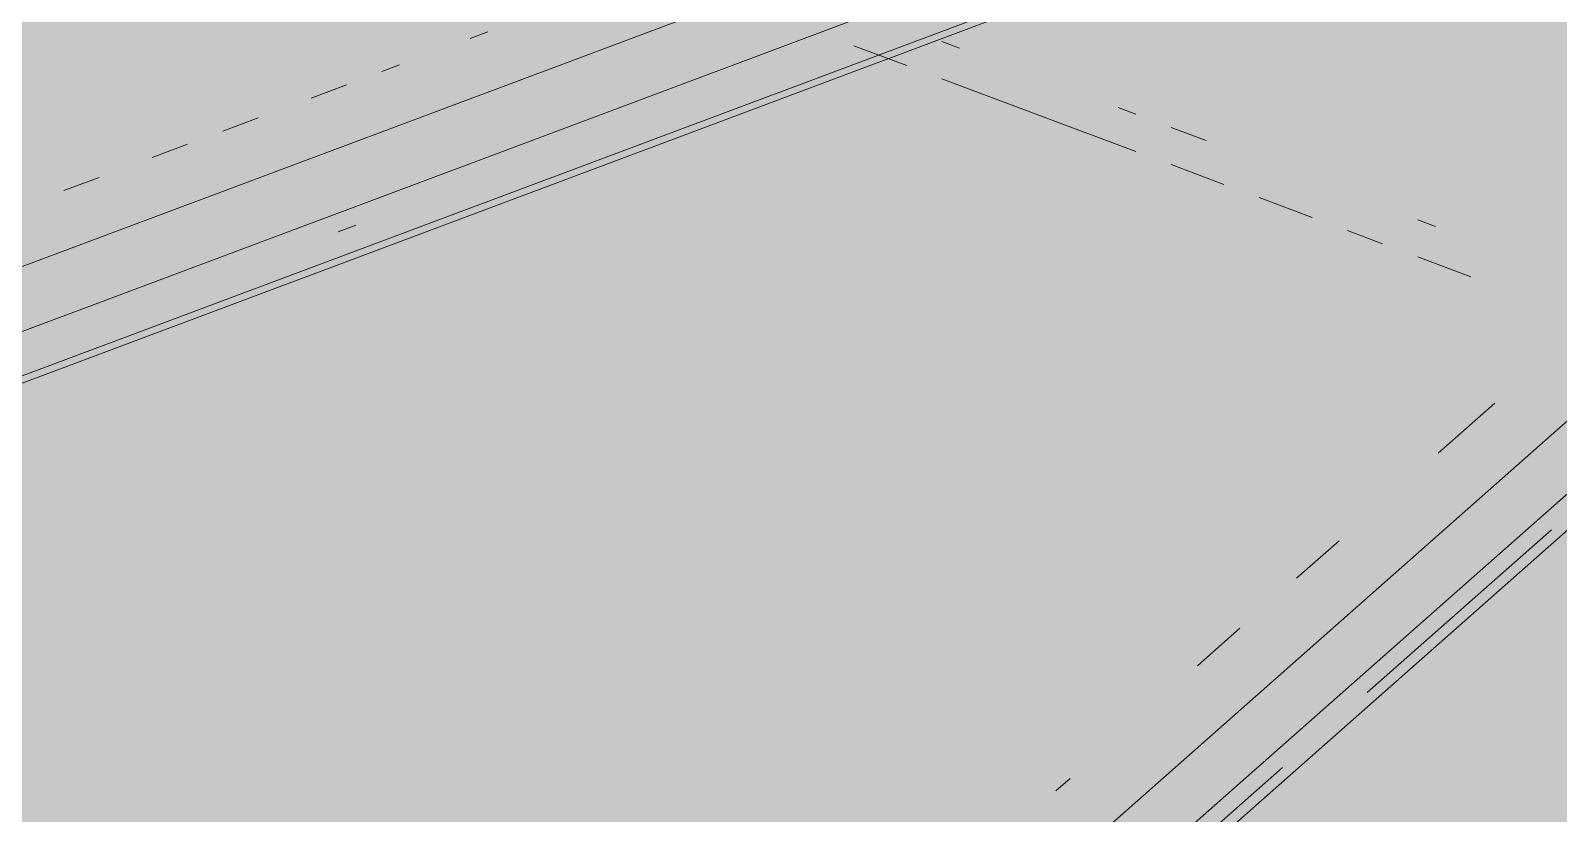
# Paper-space layout '03 3D Building and Roof' of a CAD drawing. Header units: millimetres. Extents: x 5 to 415, y 5 to 292.
# Drawn here: x 100.78 to 106.17, y 66.98 to 69.74 of the extents above; entities that cross this region are included whole.
import ezdxf

# ---------------------------------------------------------------- set-up
doc = ezdxf.new("R2010")
doc.units = ezdxf.units.MM
doc.layers.add('EXISTING', color=7, linetype='Continuous')
doc.layers.add('IMAGES', color=7, linetype='Continuous')

# ---------------------------------------------------------------- blocks, each defined once
blk = doc.blocks.new('SHEET_03')
at = {"layer": 'EXISTING', "color": 250, "lineweight": 9}
for p, q in [((111.2125, 72.5381), (96.2802, 59.342)), ((96.268, 59.2033), (111.2502, 72.4436)), ((85.5697, 63.2232), (109.993, 72.3723)), ((97.6663, 60.8244), (110.4012, 72.0786)), ((109.48, 71.9517), (85.6174, 63.0126)), ((85.4447, 62.7656), (109.1203, 71.6347)), ((85.5697, 62.8379), (109.1207, 71.6602)), ((102.3292, 69.7141), (102.3915, 69.7374)), ((103.9935, 69.7033), (104.0556, 69.68)), ((103.8691, 69.6187), (103.6826, 69.6886)), ((102.0177, 69.5974), (102.08, 69.6207)), ((101.7684, 69.504), (101.8931, 69.5507)), ((104.6774, 69.3159), (103.9935, 69.5722)), ((101.4569, 69.3874), (101.5815, 69.434)), ((104.6152, 69.4703), (104.6774, 69.4471)), ((104.8018, 69.4005), (104.9261, 69.3539)), ((101.2077, 69.294), (101.3323, 69.3407)), ((104.9883, 69.1995), (104.8018, 69.2694)), ((100.8962, 69.1773), (101.0208, 69.224)), ((105.2992, 69.083), (105.1127, 69.1529)), ((101.8632, 69.0318), (101.9255, 69.0552)), ((105.6723, 69.0744), (105.7344, 69.0511)), ((105.5479, 68.9899), (105.4236, 69.0364)), ((105.8588, 68.8734), (105.6723, 68.9433)), ((105.7438, 68.2515), (105.9436, 68.428)), ((105.4941, 67.4073), (106.1433, 67.9811)), ((105.2444, 67.8101), (105.3942, 67.9425)), ((104.8948, 67.5012), (105.0446, 67.6336)), ((104.3954, 67.0598), (104.4453, 67.104)), ((104.5452, 66.5688), (105.1945, 67.1425))]:
    blk.add_line(p, q, dxfattribs=at)
at = {"layer": 'IMAGES', "color": 7}
for points in [[(88.1265, 69.6571), (101.3214, 69.6571), (88.1265, 69.8286), (101.3214, 69.8286)], [(101.3214, 69.6571), (101.4928, 69.6571), (101.3214, 69.8286), (101.4928, 69.8286)], [(101.4928, 69.6571), (101.6641, 69.6571), (101.4928, 69.8286), (101.6641, 69.8286)], [(101.6641, 69.6571), (102.0069, 69.6571), (101.6641, 69.8286), (102.0069, 69.8286)], [(102.0069, 69.6571), (102.1782, 69.6571), (102.0069, 69.8286), (102.1782, 69.8286)], [(102.1782, 69.6571), (102.3496, 69.6571), (102.1782, 69.8286), (102.3496, 69.8286)], [(102.3496, 69.6571), (102.6923, 69.6571), (102.3496, 69.8286), (102.6923, 69.8286)], [(102.6923, 69.6571), (102.8637, 69.6571), (102.6923, 69.8286), (102.8637, 69.8286)], [(102.8637, 69.6571), (103.3778, 69.6571), (102.8637, 69.8286), (103.3778, 69.8286)], [(103.3778, 69.6571), (103.7205, 69.6571), (103.3778, 69.8286), (103.7205, 69.8286)], [(103.7205, 69.6571), (104.406, 69.6571), (103.7205, 69.8286), (104.406, 69.8286)], [(104.406, 69.6571), (104.5773, 69.6571), (104.406, 69.8286), (104.5773, 69.8286)], [(104.5773, 69.6571), (104.7487, 69.6571), (104.5773, 69.8286), (104.7487, 69.8286)], [(104.7487, 69.6571), (104.92, 69.6571), (104.7487, 69.8286), (104.92, 69.8286)], [(104.92, 69.6571), (105.2628, 69.6571), (104.92, 69.8286), (105.2628, 69.8286)], [(105.2628, 69.6571), (106.805, 69.6571), (105.2628, 69.8286), (106.805, 69.8286)], [(88.6405, 69.4857), (101.1501, 69.4857), (88.6405, 69.6571), (101.1501, 69.6571)], [(101.1501, 69.4857), (101.3214, 69.4857), (101.1501, 69.6571), (101.3214, 69.6571)], [(101.3214, 69.4857), (101.4928, 69.4857), (101.3214, 69.6571), (101.4928, 69.6571)], [(101.4928, 69.4857), (101.6641, 69.4857), (101.4928, 69.6571), (101.6641, 69.6571)], [(101.6641, 69.4857), (101.8355, 69.4857), (101.6641, 69.6571), (101.8355, 69.6571)], [(101.8355, 69.4857), (102.0069, 69.4857), (101.8355, 69.6571), (102.0069, 69.6571)], [(102.0069, 69.4857), (102.3496, 69.4857), (102.0069, 69.6571), (102.3496, 69.6571)], [(102.3496, 69.4857), (102.521, 69.4857), (102.3496, 69.6571), (102.521, 69.6571)], [(102.521, 69.4857), (103.035, 69.4857), (102.521, 69.6571), (103.035, 69.6571)], [(103.035, 69.4857), (103.2064, 69.4857), (103.035, 69.6571), (103.2064, 69.6571)], [(103.2064, 69.4857), (103.3778, 69.4857), (103.2064, 69.6571), (103.3778, 69.6571)], [(103.3778, 69.4857), (103.7205, 69.4857), (103.3778, 69.6571), (103.7205, 69.6571)], [(103.7205, 69.4857), (103.8919, 69.4857), (103.7205, 69.6571), (103.8919, 69.6571)], [(103.8919, 69.4857), (104.0632, 69.4857), (103.8919, 69.6571), (104.0632, 69.6571)], [(104.0632, 69.4857), (104.2346, 69.4857), (104.0632, 69.6571), (104.2346, 69.6571)], [(104.2346, 69.4857), (104.406, 69.4857), (104.2346, 69.6571), (104.406, 69.6571)], [(104.406, 69.4857), (104.5773, 69.4857), (104.406, 69.6571), (104.5773, 69.6571)], [(104.5773, 69.4857), (104.7487, 69.4857), (104.5773, 69.6571), (104.7487, 69.6571)], [(104.7487, 69.4857), (104.92, 69.4857), (104.7487, 69.6571), (104.92, 69.6571)], [(104.92, 69.4857), (105.0914, 69.4857), (104.92, 69.6571), (105.0914, 69.6571)], [(105.0914, 69.4857), (105.4341, 69.4857), (105.0914, 69.6571), (105.4341, 69.6571)], [(105.4341, 69.4857), (105.6055, 69.4857), (105.4341, 69.6571), (105.6055, 69.6571)], [(105.6055, 69.4857), (105.7769, 69.4857), (105.6055, 69.6571), (105.7769, 69.6571)], [(105.7769, 69.4857), (106.9764, 69.4857), (105.7769, 69.6571), (106.9764, 69.6571)], [(100.636, 69.3143), (100.8073, 69.3143), (100.636, 69.4857), (100.8073, 69.4857)], [(100.8073, 69.3143), (101.3214, 69.3143), (100.8073, 69.4857), (101.3214, 69.4857)], [(101.3214, 69.3143), (101.4928, 69.3143), (101.3214, 69.4857), (101.4928, 69.4857)], [(101.4928, 69.3143), (101.6641, 69.3143), (101.4928, 69.4857), (101.6641, 69.4857)], [(101.6641, 69.3143), (101.8355, 69.3143), (101.6641, 69.4857), (101.8355, 69.4857)], [(101.8355, 69.3143), (102.1782, 69.3143), (101.8355, 69.4857), (102.1782, 69.4857)], [(102.1782, 69.3143), (102.3496, 69.3143), (102.1782, 69.4857), (102.3496, 69.4857)], [(102.3496, 69.3143), (102.6923, 69.3143), (102.3496, 69.4857), (102.6923, 69.4857)], [(102.6923, 69.3143), (103.035, 69.3143), (102.6923, 69.4857), (103.035, 69.4857)], [(103.035, 69.3143), (103.3778, 69.3143), (103.035, 69.4857), (103.3778, 69.4857)], [(103.3778, 69.3143), (103.5491, 69.3143), (103.3778, 69.4857), (103.5491, 69.4857)], [(103.5491, 69.3143), (103.7205, 69.3143), (103.5491, 69.4857), (103.7205, 69.4857)], [(103.7205, 69.3143), (103.8919, 69.3143), (103.7205, 69.4857), (103.8919, 69.4857)], [(103.8919, 69.3143), (104.0632, 69.3143), (103.8919, 69.4857), (104.0632, 69.4857)], [(104.0632, 69.3143), (104.2346, 69.3143), (104.0632, 69.4857), (104.2346, 69.4857)], [(104.2346, 69.3143), (104.406, 69.3143), (104.2346, 69.4857), (104.406, 69.4857)], [(104.406, 69.3143), (104.5773, 69.3143), (104.406, 69.4857), (104.5773, 69.4857)], [(104.5773, 69.3143), (104.92, 69.3143), (104.5773, 69.4857), (104.92, 69.4857)], [(104.92, 69.3143), (105.0914, 69.3143), (104.92, 69.4857), (105.0914, 69.4857)], [(105.0914, 69.3143), (105.2628, 69.3143), (105.0914, 69.4857), (105.2628, 69.4857)], [(105.2628, 69.3143), (105.6055, 69.3143), (105.2628, 69.4857), (105.6055, 69.4857)], [(105.6055, 69.3143), (105.7769, 69.3143), (105.6055, 69.4857), (105.7769, 69.4857)], [(105.7769, 69.3143), (105.9482, 69.3143), (105.7769, 69.4857), (105.9482, 69.4857)], [(105.9482, 69.3143), (106.4623, 69.3143), (105.9482, 69.4857), (106.4623, 69.4857)], [(100.636, 69.1429), (100.8073, 69.1429), (100.636, 69.3143), (100.8073, 69.3143)], [(100.8073, 69.1429), (100.9787, 69.1429), (100.8073, 69.3143), (100.9787, 69.3143)], [(100.9787, 69.1429), (101.3214, 69.1429), (100.9787, 69.3143), (101.3214, 69.3143)], [(101.3214, 69.1429), (101.4928, 69.1429), (101.3214, 69.3143), (101.4928, 69.3143)], [(101.4928, 69.1429), (102.0069, 69.1429), (101.4928, 69.3143), (102.0069, 69.3143)], [(102.0069, 69.1429), (102.3496, 69.1429), (102.0069, 69.3143), (102.3496, 69.3143)], [(102.3496, 69.1429), (102.8637, 69.1429), (102.3496, 69.3143), (102.8637, 69.3143)], [(102.8637, 69.1429), (103.2064, 69.1429), (102.8637, 69.3143), (103.2064, 69.3143)], [(103.2064, 69.1429), (103.3778, 69.1429), (103.2064, 69.3143), (103.3778, 69.3143)], [(103.3778, 69.1429), (103.7205, 69.1429), (103.3778, 69.3143), (103.7205, 69.3143)], [(103.7205, 69.1429), (103.8919, 69.1429), (103.7205, 69.3143), (103.8919, 69.3143)], [(103.8919, 69.1429), (104.0632, 69.1429), (103.8919, 69.3143), (104.0632, 69.3143)], [(104.0632, 69.1429), (104.2346, 69.1429), (104.0632, 69.3143), (104.2346, 69.3143)], [(104.2346, 69.1429), (104.406, 69.1429), (104.2346, 69.3143), (104.406, 69.3143)], [(104.406, 69.1429), (104.5773, 69.1429), (104.406, 69.3143), (104.5773, 69.3143)], [(104.5773, 69.1429), (105.0914, 69.1429), (104.5773, 69.3143), (105.0914, 69.3143)], [(105.0914, 69.1429), (105.2628, 69.1429), (105.0914, 69.3143), (105.2628, 69.3143)], [(105.2628, 69.1429), (105.4341, 69.1429), (105.2628, 69.3143), (105.4341, 69.3143)], [(105.4341, 69.1429), (105.6055, 69.1429), (105.4341, 69.3143), (105.6055, 69.3143)], [(105.6055, 69.1429), (106.1196, 69.1429), (105.6055, 69.3143), (106.1196, 69.3143)], [(106.1196, 68.9714), (106.2909, 68.9714), (106.1196, 69.3143), (106.2909, 69.3143)], [(100.4646, 68.9714), (100.8073, 68.9714), (100.4646, 69.1429), (100.8073, 69.1429)], [(100.8073, 68.9714), (101.1501, 68.9714), (100.8073, 69.1429), (101.1501, 69.1429)], [(101.1501, 68.9714), (101.4928, 68.9714), (101.1501, 69.1429), (101.4928, 69.1429)], [(101.4928, 68.9714), (101.8355, 68.9714), (101.4928, 69.1429), (101.8355, 69.1429)], [(101.8355, 68.9714), (102.0069, 68.9714), (101.8355, 69.1429), (102.0069, 69.1429)], [(102.0069, 68.9714), (102.521, 68.9714), (102.0069, 69.1429), (102.521, 69.1429)], [(102.521, 68.9714), (102.6923, 68.9714), (102.521, 69.1429), (102.6923, 69.1429)], [(102.6923, 68.9714), (102.8637, 68.9714), (102.6923, 69.1429), (102.8637, 69.1429)], [(102.8637, 68.9714), (103.2064, 68.9714), (102.8637, 69.1429), (103.2064, 69.1429)], [(103.2064, 68.9714), (104.406, 68.9714), (103.2064, 69.1429), (104.406, 69.1429)], [(104.406, 68.9714), (104.5773, 68.9714), (104.406, 69.1429), (104.5773, 69.1429)], [(104.5773, 68.9714), (104.7487, 68.9714), (104.5773, 69.1429), (104.7487, 69.1429)], [(104.7487, 68.9714), (104.92, 68.9714), (104.7487, 69.1429), (104.92, 69.1429)], [(104.92, 68.9714), (105.0914, 68.9714), (104.92, 69.1429), (105.0914, 69.1429)], [(105.0914, 68.9714), (105.6055, 68.9714), (105.0914, 69.1429), (105.6055, 69.1429)], [(105.6055, 68.9714), (105.7769, 68.9714), (105.6055, 69.1429), (105.7769, 69.1429)], [(105.7769, 68.9714), (105.9482, 68.9714), (105.7769, 69.1429), (105.9482, 69.1429)], [(105.9482, 68.9714), (106.1196, 68.9714), (105.9482, 69.1429), (106.1196, 69.1429)], [(100.636, 68.8), (100.8073, 68.8), (100.636, 68.9714), (100.8073, 68.9714)], [(100.8073, 68.8), (100.9787, 68.8), (100.8073, 68.9714), (100.9787, 68.9714)], [(100.9787, 68.8), (101.1501, 68.8), (100.9787, 68.9714), (101.1501, 68.9714)], [(101.1501, 68.8), (101.3214, 68.8), (101.1501, 68.9714), (101.3214, 68.9714)], [(101.3214, 68.8), (101.4928, 68.8), (101.3214, 68.9714), (101.4928, 68.9714)], [(101.4928, 68.8), (101.6641, 68.8), (101.4928, 68.9714), (101.6641, 68.9714)], [(101.6641, 68.8), (102.0069, 68.8), (101.6641, 68.9714), (102.0069, 68.9714)], [(102.0069, 68.8), (102.1782, 68.8), (102.0069, 68.9714), (102.1782, 68.9714)], [(102.1782, 68.8), (102.3496, 68.8), (102.1782, 68.9714), (102.3496, 68.9714)], [(102.3496, 68.8), (102.521, 68.8), (102.3496, 68.9714), (102.521, 68.9714)], [(102.521, 68.8), (102.8637, 68.8), (102.521, 68.9714), (102.8637, 68.9714)], [(102.8637, 68.8), (104.7487, 68.8), (102.8637, 68.9714), (104.7487, 68.9714)], [(104.7487, 68.8), (104.92, 68.8), (104.7487, 68.9714), (104.92, 68.9714)], [(104.92, 68.8), (105.0914, 68.8), (104.92, 68.9714), (105.0914, 68.9714)], [(105.0914, 68.8), (105.2628, 68.8), (105.0914, 68.9714), (105.2628, 68.9714)], [(105.2628, 68.8), (105.4341, 68.8), (105.2628, 68.9714), (105.4341, 68.9714)], [(105.4341, 68.8), (105.6055, 68.8), (105.4341, 68.9714), (105.6055, 68.9714)], [(105.6055, 68.8), (105.7769, 68.8), (105.6055, 68.9714), (105.7769, 68.9714)], [(105.7769, 68.8), (105.9482, 68.8), (105.7769, 68.9714), (105.9482, 68.9714)], [(105.9482, 68.8), (106.1196, 68.8), (105.9482, 68.9714), (106.1196, 68.9714)], [(106.1196, 68.8), (106.2909, 68.8), (106.1196, 68.9714), (106.2909, 68.9714)], [(100.4646, 68.6286), (100.8073, 68.6286), (100.4646, 68.8), (100.8073, 68.8)], [(100.8073, 68.6286), (100.9787, 68.6286), (100.8073, 68.8), (100.9787, 68.8)], [(100.9787, 68.6286), (101.6641, 68.6286), (100.9787, 68.8), (101.6641, 68.8)], [(101.6641, 68.6286), (101.8355, 68.6286), (101.6641, 68.8), (101.8355, 68.8)], [(101.8355, 68.6286), (102.0069, 68.6286), (101.8355, 68.8), (102.0069, 68.8)], [(102.0069, 68.6286), (102.3496, 68.6286), (102.0069, 68.8), (102.3496, 68.8)], [(102.3496, 68.6286), (105.2628, 68.6286), (102.3496, 68.8), (105.2628, 68.8)], [(105.2628, 68.6286), (105.4341, 68.6286), (105.2628, 68.8), (105.4341, 68.8)], [(105.4341, 68.6286), (105.6055, 68.6286), (105.4341, 68.8), (105.6055, 68.8)], [(105.6055, 68.6286), (105.9482, 68.6286), (105.6055, 68.8), (105.9482, 68.8)], [(105.9482, 68.6286), (106.1196, 68.6286), (105.9482, 68.8), (106.1196, 68.8)], [(106.1196, 68.4571), (106.2909, 68.4571), (106.1196, 68.8), (106.2909, 68.8)], [(100.636, 68.4571), (101.1501, 68.4571), (100.636, 68.6286), (101.1501, 68.6286)], [(101.1501, 68.4571), (101.4928, 68.4571), (101.1501, 68.6286), (101.4928, 68.6286)], [(101.4928, 68.4571), (101.6641, 68.4571), (101.4928, 68.6286), (101.6641, 68.6286)], [(101.6641, 68.4571), (102.0069, 68.4571), (101.6641, 68.6286), (102.0069, 68.6286)], [(102.0069, 68.4571), (105.4341, 68.4571), (102.0069, 68.6286), (105.4341, 68.6286)], [(105.4341, 68.4571), (105.6055, 68.4571), (105.4341, 68.6286), (105.6055, 68.6286)], [(105.6055, 68.4571), (105.7769, 68.4571), (105.6055, 68.6286), (105.7769, 68.6286)], [(105.7769, 68.4571), (105.9482, 68.4571), (105.7769, 68.6286), (105.9482, 68.6286)], [(105.9482, 68.4571), (106.1196, 68.4571), (105.9482, 68.6286), (106.1196, 68.6286)], [(100.636, 68.2857), (100.8073, 68.2857), (100.636, 68.4571), (100.8073, 68.4571)], [(100.8073, 68.2857), (100.9787, 68.2857), (100.8073, 68.4571), (100.9787, 68.4571)], [(100.9787, 68.2857), (101.1501, 68.2857), (100.9787, 68.4571), (101.1501, 68.4571)], [(101.1501, 68.2857), (101.4928, 68.2857), (101.1501, 68.4571), (101.4928, 68.4571)], [(101.4928, 68.2857), (105.2628, 68.2857), (101.4928, 68.4571), (105.2628, 68.4571)], [(105.2628, 68.2857), (105.4341, 68.2857), (105.2628, 68.4571), (105.4341, 68.4571)], [(105.4341, 68.2857), (105.6055, 68.2857), (105.4341, 68.4571), (105.6055, 68.4571)], [(105.6055, 68.2857), (105.7769, 68.2857), (105.6055, 68.4571), (105.7769, 68.4571)], [(105.7769, 68.2857), (105.9482, 68.2857), (105.7769, 68.4571), (105.9482, 68.4571)], [(105.9482, 68.2857), (106.1196, 68.2857), (105.9482, 68.4571), (106.1196, 68.4571)], [(106.1196, 68.2857), (106.2909, 68.2857), (106.1196, 68.4571), (106.2909, 68.4571)], [(100.636, 68.1143), (100.8073, 68.1143), (100.636, 68.2857), (100.8073, 68.2857)], [(100.8073, 68.1143), (100.9787, 68.1143), (100.8073, 68.2857), (100.9787, 68.2857)], [(100.9787, 68.1143), (105.0914, 68.1143), (100.9787, 68.2857), (105.0914, 68.2857)], [(105.0914, 68.1143), (105.2628, 68.1143), (105.0914, 68.2857), (105.2628, 68.2857)], [(105.2628, 68.1143), (105.4341, 68.1143), (105.2628, 68.2857), (105.4341, 68.2857)], [(105.4341, 68.1143), (105.6055, 68.1143), (105.4341, 68.2857), (105.6055, 68.2857)], [(105.6055, 68.1143), (105.7769, 68.1143), (105.6055, 68.2857), (105.7769, 68.2857)], [(105.7769, 68.1143), (106.1196, 68.1143), (105.7769, 68.2857), (106.1196, 68.2857)], [(106.1196, 68.1143), (106.2909, 68.1143), (106.1196, 68.2857), (106.2909, 68.2857)], [(100.636, 67.9429), (105.0914, 67.9429), (100.636, 68.1143), (105.0914, 68.1143)], [(105.0914, 67.7714), (105.2628, 67.7714), (105.0914, 68.1143), (105.2628, 68.1143)], [(105.2628, 67.9429), (105.6055, 67.9429), (105.2628, 68.1143), (105.6055, 68.1143)], [(105.6055, 67.9429), (105.9482, 67.9429), (105.6055, 68.1143), (105.9482, 68.1143)], [(105.9482, 67.9429), (106.4623, 67.9429), (105.9482, 68.1143), (106.4623, 68.1143)], [(100.1219, 67.7714), (104.5773, 67.7714), (100.1219, 67.9429), (104.5773, 67.9429)], [(104.5773, 67.7714), (104.7487, 67.7714), (104.5773, 67.9429), (104.7487, 67.9429)], [(104.7487, 67.6), (104.92, 67.6), (104.7487, 67.9429), (104.92, 67.9429)], [(104.92, 67.7714), (105.0914, 67.7714), (104.92, 67.9429), (105.0914, 67.9429)], [(105.2628, 67.7714), (105.6055, 67.7714), (105.2628, 67.9429), (105.6055, 67.9429)], [(105.6055, 67.7714), (105.7769, 67.7714), (105.6055, 67.9429), (105.7769, 67.9429)], [(105.7769, 67.7714), (105.9482, 67.7714), (105.7769, 67.9429), (105.9482, 67.9429)], [(105.9482, 67.7714), (106.1196, 67.7714), (105.9482, 67.9429), (106.1196, 67.9429)], [(106.1196, 67.7714), (106.2909, 67.7714), (106.1196, 67.9429), (106.2909, 67.9429)], [(99.7792, 67.6), (104.7487, 67.6), (99.7792, 67.7714), (104.7487, 67.7714)], [(104.92, 67.6), (105.0914, 67.6), (104.92, 67.7714), (105.0914, 67.7714)], [(105.0914, 67.6), (105.2628, 67.6), (105.0914, 67.7714), (105.2628, 67.7714)], [(105.2628, 67.6), (105.4341, 67.6), (105.2628, 67.7714), (105.4341, 67.7714)], [(105.4341, 67.6), (105.6055, 67.6), (105.4341, 67.7714), (105.6055, 67.7714)], [(105.6055, 67.6), (105.7769, 67.6), (105.6055, 67.7714), (105.7769, 67.7714)], [(105.7769, 67.6), (105.9482, 67.6), (105.7769, 67.7714), (105.9482, 67.7714)], [(105.9482, 67.6), (106.1196, 67.6), (105.9482, 67.7714), (106.1196, 67.7714)], [(106.1196, 67.6), (106.4623, 67.6), (106.1196, 67.7714), (106.4623, 67.7714)], [(99.2651, 67.4286), (104.5773, 67.4286), (99.2651, 67.6), (104.5773, 67.6)], [(104.5773, 67.4286), (104.7487, 67.4286), (104.5773, 67.6), (104.7487, 67.6)], [(104.7487, 67.4286), (104.92, 67.4286), (104.7487, 67.6), (104.92, 67.6)], [(104.92, 67.4286), (105.0914, 67.4286), (104.92, 67.6), (105.0914, 67.6)], [(105.0914, 67.4286), (105.2628, 67.4286), (105.0914, 67.6), (105.2628, 67.6)], [(105.2628, 67.4286), (105.4341, 67.4286), (105.2628, 67.6), (105.4341, 67.6)], [(105.4341, 67.4286), (105.6055, 67.4286), (105.4341, 67.6), (105.6055, 67.6)], [(105.6055, 67.4286), (105.7769, 67.4286), (105.6055, 67.6), (105.7769, 67.6)], [(105.7769, 67.4286), (105.9482, 67.4286), (105.7769, 67.6), (105.9482, 67.6)], [(105.9482, 67.4286), (106.1196, 67.4286), (105.9482, 67.6), (106.1196, 67.6)], [(106.1196, 67.4286), (106.2909, 67.4286), (106.1196, 67.6), (106.2909, 67.6)], [(98.751, 67.2571), (104.2346, 67.2571), (98.751, 67.4286), (104.2346, 67.4286)], [(104.2346, 67.2571), (104.406, 67.2571), (104.2346, 67.4286), (104.406, 67.4286)], [(104.406, 67.2571), (104.5773, 67.2571), (104.406, 67.4286), (104.5773, 67.4286)], [(104.5773, 67.2571), (104.7487, 67.2571), (104.5773, 67.4286), (104.7487, 67.4286)], [(104.7487, 67.2571), (105.0914, 67.2571), (104.7487, 67.4286), (105.0914, 67.4286)], [(105.0914, 67.2571), (105.2628, 67.2571), (105.0914, 67.4286), (105.2628, 67.4286)], [(105.2628, 67.2571), (105.4341, 67.2571), (105.2628, 67.4286), (105.4341, 67.4286)], [(105.4341, 67.2571), (105.6055, 67.2571), (105.4341, 67.4286), (105.6055, 67.4286)], [(105.6055, 67.2571), (105.7769, 67.2571), (105.6055, 67.4286), (105.7769, 67.4286)], [(105.7769, 67.2571), (106.1196, 67.2571), (105.7769, 67.4286), (106.1196, 67.4286)], [(106.1196, 67.2571), (107.3191, 67.2571), (106.1196, 67.4286), (107.3191, 67.4286)], [(98.4082, 67.0857), (104.0632, 67.0857), (98.4082, 67.2571), (104.0632, 67.2571)], [(104.0632, 67.0857), (104.2346, 67.0857), (104.0632, 67.2571), (104.2346, 67.2571)], [(104.2346, 67.0857), (104.406, 67.0857), (104.2346, 67.2571), (104.406, 67.2571)], [(104.406, 67.0857), (104.5773, 67.0857), (104.406, 67.2571), (104.5773, 67.2571)], [(104.5773, 67.0857), (104.92, 67.0857), (104.5773, 67.2571), (104.92, 67.2571)], [(104.92, 67.0857), (105.0914, 67.0857), (104.92, 67.2571), (105.0914, 67.2571)], [(105.0914, 67.0857), (105.4341, 67.0857), (105.0914, 67.2571), (105.4341, 67.2571)], [(105.4341, 67.0857), (105.6055, 67.0857), (105.4341, 67.2571), (105.6055, 67.2571)], [(105.6055, 67.0857), (105.7769, 67.0857), (105.6055, 67.2571), (105.7769, 67.2571)], [(105.7769, 67.0857), (107.1478, 67.0857), (105.7769, 67.2571), (107.1478, 67.2571)], [(97.8942, 66.9143), (103.7205, 66.9143), (97.8942, 67.0857), (103.7205, 67.0857)], [(103.7205, 66.9143), (103.8919, 66.9143), (103.7205, 67.0857), (103.8919, 67.0857)], [(103.8919, 66.9143), (104.0632, 66.9143), (103.8919, 67.0857), (104.0632, 67.0857)], [(104.0632, 66.9143), (104.406, 66.9143), (104.0632, 67.0857), (104.406, 67.0857)], [(104.406, 66.9143), (104.92, 66.9143), (104.406, 67.0857), (104.92, 67.0857)], [(104.92, 66.9143), (105.2628, 66.9143), (104.92, 67.0857), (105.2628, 67.0857)], [(105.2628, 66.9143), (105.4341, 66.9143), (105.2628, 67.0857), (105.4341, 67.0857)], [(105.4341, 66.9143), (105.6055, 66.9143), (105.4341, 67.0857), (105.6055, 67.0857)], [(105.6055, 66.9143), (106.6337, 66.9143), (105.6055, 67.0857), (106.6337, 67.0857)]]:
    blk.add_solid(points, dxfattribs=at)

psp = doc.layouts.new('03 3D Building and Roof')

# ---------------------------------------------------------------- block references
psp.add_blockref('SHEET_03', (0, 0))

doc.saveas('drawing.dxf')
